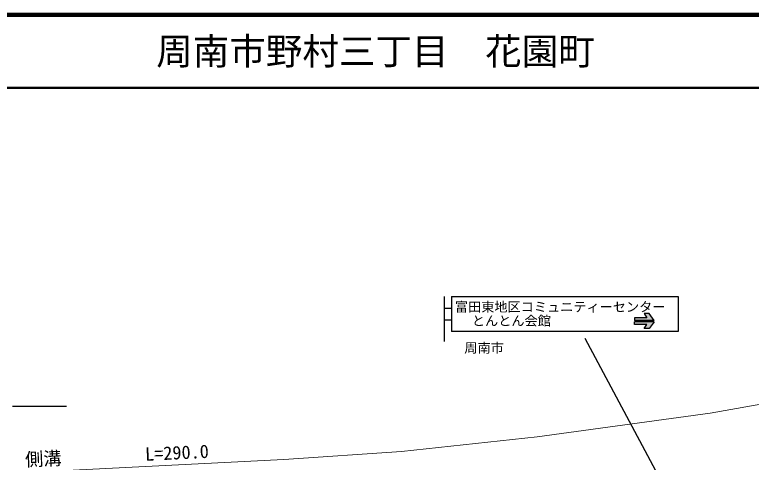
# Model space of a CAD drawing. Units: millimetres at full size, sheet at 1:1000, with parts at other scales. Extents: x 40000 to 680000, y 20000 to 380000.
# Drawn here: x 385664 to 486442, y 318772 to 380000 of the extents above; entities that cross this region are included whole.
import ezdxf
from ezdxf.enums import TextEntityAlignment as Align

# ---------------------------------------------------------------- set-up
doc = ezdxf.new("R2010")
doc.units = ezdxf.units.MM
doc.header["$LTSCALE"] = 1000
for name, color, linetype, lineweight in [('M-BGD', 7, 'Continuous', 25), ('M-STR-HTXT', 7, 'Continuous', 13), ('M-STR-STRC', 7, 'Continuous', 25), ('M-TTL', 2, 'Continuous', 140), ('M-TTL-LINE', 7, 'Continuous', 50)]:
    doc.layers.add(name, color=color, linetype=linetype, lineweight=lineweight)
doc.layers.add('M-TTL-TXT', color=7, linetype='Continuous')
doc.styles.add('ＭＳ ゴシック', font='')
doc.styles.get('ＭＳ ゴシック').set_extended_font_data('MS Gothic')

msp = doc.modelspace()

# ---------------------------------------------------------------- hatches: boundary and pattern name
at = {"layer": 'M-STR-STRC'}
for points in [[(473142, 338167), (472473, 339104), (471792, 339104), (472162, 338529), (470479, 338529), (470478, 338168)], [(470478, 337630), (470478, 337991), (473142, 337992), (472473, 337055), (471792, 337055), (472162, 337630)]]:
    msp.add_hatch(color=256, dxfattribs=at).paths.add_polyline_path(points)

# ---------------------------------------------------------------- linework, layer by layer
at = {"layer": 'M-BGD'}
msp.add_line((385349, 326451), (392767, 326451), dxfattribs=at)
at = {"layer": 'M-STR-HTXT'}
msp.add_lwpolyline([(277892, 312282), (313570, 313854), (362049, 316093), (422484, 319137), (438565, 320264), (457133, 322265), (480838, 325503), (500633, 328994), (556838, 340689)], dxfattribs=at)
at = {"layer": 'M-STR-STRC'}
for p, q in [((444438, 341432), (444438, 335288)), ((445438, 341432), (445438, 336682)), ((445438, 341432), (476438, 341432)), ((476438, 341432), (476438, 336682)), ((444438, 339849), (445438, 339849)), ((471792, 339104), (472162, 338529)), ((472473, 339104), (471792, 339104)), ((473142, 338167), (472473, 339104)), ((444438, 338265), (445438, 338265)), ((470478, 338529), (470478, 338168)), ((473142, 338167), (470478, 338166)), ((473142, 337992), (470478, 337991)), ((470478, 337630), (470478, 337991)), ((472162, 338529), (470479, 338529)), ((472162, 337630), (470479, 337630)), ((471792, 337055), (472162, 337630)), ((473142, 337992), (472473, 337055)), ((476438, 336682), (445438, 336682)), ((472473, 337055), (471792, 337055)), ((463684, 335742), (485056, 295683))]:
    msp.add_line(p, q, dxfattribs=at)
at = {"layer": 'M-TTL'}
msp.add_line((680000, 380000), (40000, 380000), dxfattribs=at)
at = {"layer": 'M-TTL-LINE'}
msp.add_line((40000, 370000), (680000, 370000), dxfattribs=at)

# ---------------------------------------------------------------- texts
at = {"layer": 'M-STR-HTXT', "style": 'ＭＳ ゴシック'}
for s, rotation, p in [('側溝', 2.517, (387138, 317674)), ('L=290.0', 2.726, (403567, 318415))]:
    msp.add_text(s, height=1833, rotation=rotation, dxfattribs=at).set_placement(p, align=Align.BOTTOM_LEFT)
at = {"layer": 'M-STR-STRC', "style": 'ＭＳ ゴシック'}
for s, p in [('富田東地区コミュニティーセンター', (460294, 340033)), ('とんとん会館', (453619, 338132))]:
    msp.add_text(s, height=1320, dxfattribs=at).set_placement(p, align=Align.MIDDLE_CENTER)
msp.add_text('周南市', height=1320, dxfattribs=at).set_placement((447184, 333371), align=Align.BOTTOM_LEFT)
at = {"layer": 'M-TTL-TXT', "style": 'ＭＳ ゴシック'}
msp.add_text('周南市野村三丁目\u3000花園町', height=3666, dxfattribs=at).set_placement((405024, 375000), align=Align.MIDDLE_LEFT)

doc.saveas('drawing.dxf')
